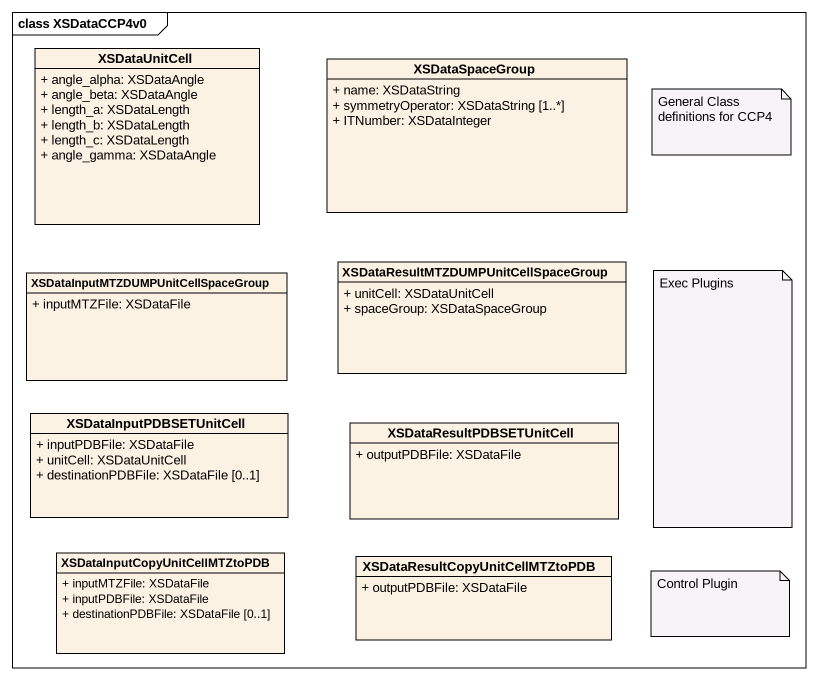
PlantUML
@startuml
mainframe class XSDataCCP4v0
hide circle
hide empty members
skinparam classAttributeIconSize 0
class XSDataUnitCell {
  + angle_alpha: XSDataAngle
  + angle_beta: XSDataAngle
  + length_a: XSDataLength
  + length_b: XSDataLength
  + length_c: XSDataLength
  + angle_gamma: XSDataAngle
}
class XSDataSpaceGroup {
  + name: XSDataString
  + symmetryOperator: XSDataString [1..*]
  + ITNumber: XSDataInteger
}
class "XSDataInputMTZDUMPUnitCellSpaceGroup" as XSDataInputMTZDUMPUnitCellSp {
  + inputMTZFile: XSDataFile
}
class "XSDataResultMTZDUMPUnitCellSpaceGroup" as XSDataResultMTZDUMPUnitCellS {
  + unitCell: XSDataUnitCell
  + spaceGroup: XSDataSpaceGroup
}
class XSDataInputPDBSETUnitCell {
  + inputPDBFile: XSDataFile
  + unitCell: XSDataUnitCell
  + destinationPDBFile: XSDataFile [0..1]
}
class XSDataResultPDBSETUnitCell {
  + outputPDBFile: XSDataFile
}
class "XSDataInputCopyUnitCellMTZtoPDB" as XSDataInputCopyUnitCellMTZto {
  + inputMTZFile: XSDataFile
  + inputPDBFile: XSDataFile
  + destinationPDBFile: XSDataFile [0..1]
}
class "XSDataResultCopyUnitCellMTZtoPDB" as XSDataResultCopyUnitCellMTZt {
  + outputPDBFile: XSDataFile
}
note as N1
  General Class definitions for CCP4
end note
note as N2
  Exec Plugins
end note
note as N3
  Control Plugin
end note
@enduml
